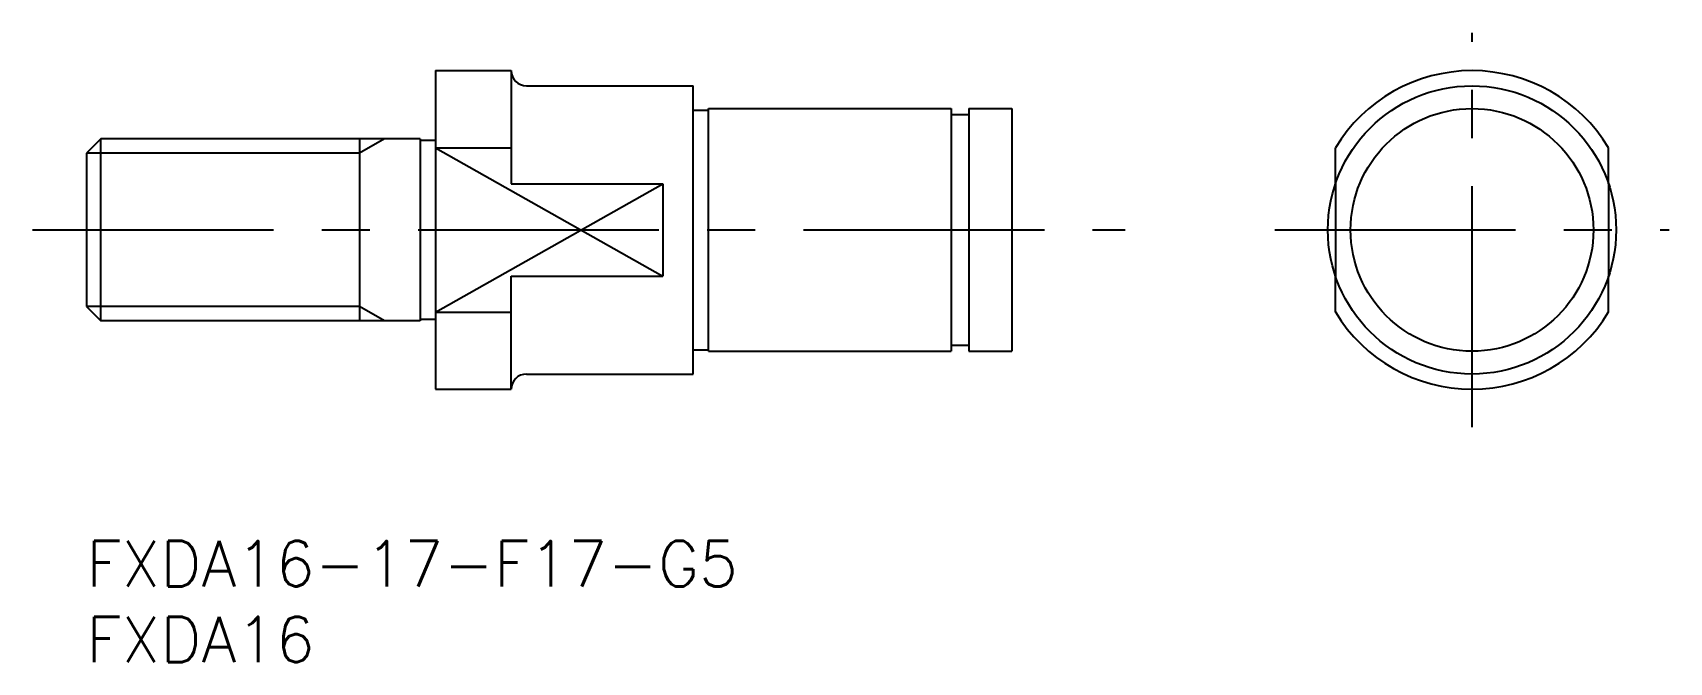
# Model space of a CAD drawing. Extents: x -4 to 104, y -8 to 34.
import ezdxf

# ---------------------------------------------------------------- set-up
doc = ezdxf.new("R2010")
doc.units = 0
doc.header["$LTSCALE"] = 0.5
doc.linetypes.add('CENTER', pattern=[50.8, 31.75, -6.35, 6.35, -6.35])
doc.linetypes.add('DASHED', pattern=[19.05, 12.7, -6.35])
for name, color, linetype in [('MSM_CENTER', 1, 'CENTER'), ('MSM_CONTINUOUS', 7, 'CONTINUOUS'), ('MSM_DASHED', 4, 'DASHED'), ('MSM_NARROW', 5, 'CONTINUOUS'), ('MSM_PART_NUMBER', 7, 'CONTINUOUS')]:
    doc.layers.add(name, color=color, linetype=linetype)
doc.styles.get("Standard").update_dxf_attribs({"font": 'txt.shx', "height": 3, "bigfont": 'bigfont.shx'})

# ---------------------------------------------------------------- blocks, each defined once
blk = doc.blocks.new('*U9')
at = {"layer": 'MSM_PART_NUMBER'}
blk.add_text('FXDA16-17-F17-G5', height=3, dxfattribs=at).set_placement((0, -3))
blk = doc.blocks.new('*U10')
at = {"layer": 'MSM_PART_NUMBER'}
blk.add_text('FXDA16', height=3, dxfattribs=at).set_placement((0, -8))

msp = doc.modelspace()

# ---------------------------------------------------------------- linework, layer by layer
at = {"layer": 'MSM_CENTER'}
for p, q in [((91.32, 7.5), (91.32, 33.5)), ((-3.54, 20.5), (68.46, 20.5)), ((78.32, 20.5), (104.32, 20.5))]:
    msp.add_line(p, q, dxfattribs=at)
at = {"layer": 'MSM_CONTINUOUS'}
for p, q in [((23, 31), (28, 31)), ((23, 31), (23, 10)), ((28, 31), (28, 23.54)), ((29, 30), (40, 30)), ((40, 11), (40, 30)), ((40, 28.4), (41, 28.4)), ((41, 28.5), (57, 28.5)), ((41, 12.5), (41, 28.5)), ((57, 28.5), (57, 12.5)), ((57, 28.1), (58.15, 28.1)), ((58.15, 28.5), (61, 28.5)), ((58.15, 28.5), (58.15, 12.5)), ((61, 28.5), (61, 12.5)), ((0.95, 26.5), (0, 25.55)), ((22, 26.5), (0.95, 26.5)), ((0.95, 14.5), (0.95, 26.5)), ((18, 26.5), (18, 14.5)), ((22, 26.5), (22, 14.5)), ((23, 26.4), (22, 26.4)), ((23, 25.91), (28, 25.91)), ((82.32, 23.54), (82.32, 25.91)), ((100.32, 23.54), (100.32, 25.91)), ((0, 25.55), (0, 15.45)), ((28, 23.54), (38, 23.54)), ((38, 23.54), (38, 17.46)), ((28, 17.46), (38, 17.46)), ((28, 10), (28, 17.46)), ((82.32, 15.09), (82.32, 17.46)), ((100.32, 15.09), (100.32, 17.46)), ((0, 15.45), (0.95, 14.5)), ((22, 14.5), (0.95, 14.5)), ((23, 14.6), (22, 14.6)), ((23, 15.09), (28, 15.09)), ((40, 12.6), (41, 12.6)), ((41, 12.5), (57, 12.5)), ((57, 12.9), (58.15, 12.9)), ((58.15, 12.5), (61, 12.5)), ((29, 11), (40, 11)), ((23, 10), (28, 10))]:
    msp.add_line(p, q, dxfattribs=at)
for radius in [9.5, 8]:
    msp.add_circle((91.32, 20.5), radius, dxfattribs=at)
for centre, radius, start, end in [((29, 31), 1, 180, 270), ((91.32, 20.5), 10.5, 31.0027, 148.9973), ((91.32, 20.5), 10.5, 211.0027, 328.9973), ((29, 10), 1, 90, 180)]:
    msp.add_arc(centre, radius, start, end, dxfattribs=at)
at = {"layer": 'MSM_DASHED'}
for p, q in [((82.32, 23.54), (82.32, 17.46)), ((100.32, 23.54), (100.32, 17.46))]:
    msp.add_line(p, q, dxfattribs=at)
at = {"layer": 'MSM_NARROW'}
for p, q in [((19.64, 26.5), (18, 25.55)), ((23, 25.91), (38, 17.46)), ((18, 25.55), (0, 25.55)), ((23, 15.09), (38, 23.54)), ((18, 15.45), (0, 15.45)), ((19.64, 14.5), (18, 15.45))]:
    msp.add_line(p, q, dxfattribs=at)

# ---------------------------------------------------------------- block references
at = {"layer": 'MSM_CONTINUOUS'}
for name in ['*U9', '*U10']:
    msp.add_blockref(name, (0, 0), dxfattribs=at)

doc.saveas('drawing.dxf')
